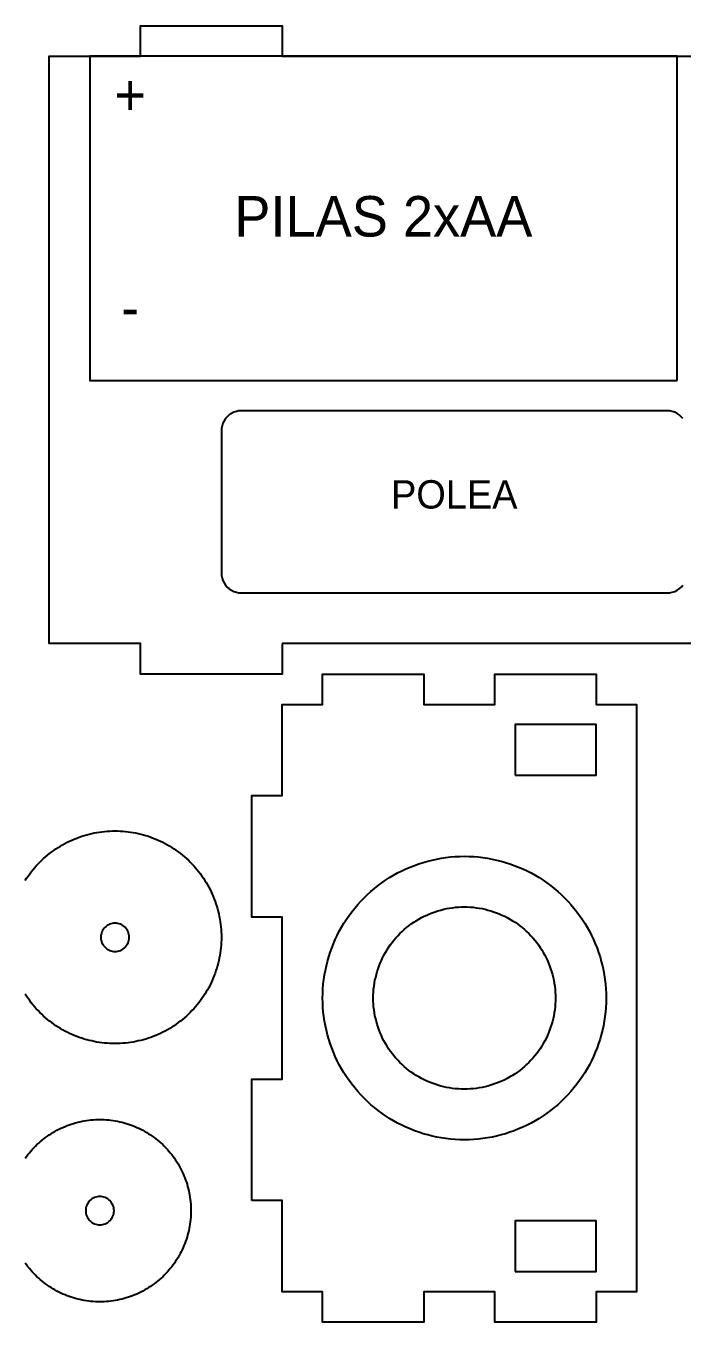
# Model space of a CAD drawing. Header units: metres. Extents: x 6 to 594, y 12 to 164.
# Drawn here: x 411.7 to 476.5, y 36 to 164 of the extents above; entities that cross this region are included whole.
import ezdxf
from ezdxf.enums import TextEntityAlignment as Align

# ---------------------------------------------------------------- set-up
doc = ezdxf.new("R2010")
doc.units = ezdxf.units.M
doc.layers.add('CORTAR', color=1, linetype='Continuous')
doc.layers.add('GRABAR', color=5, linetype='Continuous')

msp = doc.modelspace()

# ---------------------------------------------------------------- linework, layer by layer
at = {"layer": 'CORTAR'}
for points in [[(437, 103), (437, 100), (423, 100), (423, 103), (414, 103), (414, 161), (423, 161), (423, 164), (437, 164), (437, 161), (479, 161), (479, 164), (493, 164), (493, 161), (504, 161), (504, 103), (493, 103), (493, 100), (479, 100), (479, 103), (437, 103)], [(434, 48), (434, 60), (437, 60), (437, 76), (434, 76), (434, 88), (437, 88), (437, 97), (441, 97), (441, 100), (451, 100), (451, 97), (458, 97), (458, 100), (468, 100), (468, 97), (472, 97), (472, 39), (468, 39), (468, 36), (458, 36), (458, 39), (451, 39), (451, 36), (441, 36), (441, 39), (437, 39), (437, 48), (434, 48)], [(421.89, 74.14), (421.87, 74.27), (421.84, 74.41), (421.79, 74.54), (421.73, 74.66), (421.66, 74.78), (421.58, 74.89), (421.49, 74.99), (421.39, 75.08), (421.28, 75.16), (421.16, 75.23), (421.04, 75.29), (420.91, 75.34), (420.77, 75.37), (420.64, 75.39), (420.5, 75.4), (420.36, 75.39), (420.23, 75.37), (420.09, 75.34), (419.96, 75.29), (419.84, 75.23), (419.72, 75.16), (419.61, 75.08), (419.51, 74.99), (419.42, 74.89), (419.34, 74.78), (419.27, 74.66), (419.21, 74.54), (419.16, 74.41), (419.13, 74.27), (419.11, 74.14), (419.1, 74), (419.11, 73.86), (419.13, 73.73), (419.16, 73.59), (419.21, 73.46), (419.27, 73.34), (419.34, 73.22), (419.42, 73.11), (419.51, 73.01), (419.61, 72.92), (419.72, 72.84), (419.84, 72.77), (419.96, 72.71), (420.09, 72.66), (420.23, 72.63), (420.36, 72.61), (420.5, 72.6), (420.64, 72.61), (420.77, 72.63), (420.91, 72.66), (421.04, 72.71), (421.16, 72.77), (421.28, 72.84), (421.39, 72.92), (421.49, 73.01), (421.58, 73.11), (421.66, 73.22), (421.73, 73.34), (421.79, 73.46), (421.84, 73.59), (421.87, 73.73), (421.89, 73.86), (421.9, 74), (421.89, 74.14)], [(420.39, 47.14), (420.37, 47.27), (420.34, 47.41), (420.29, 47.54), (420.23, 47.66), (420.16, 47.78), (420.08, 47.89), (419.99, 47.99), (419.89, 48.08), (419.78, 48.16), (419.66, 48.23), (419.54, 48.29), (419.41, 48.34), (419.27, 48.37), (419.14, 48.39), (419, 48.4), (418.86, 48.39), (418.73, 48.37), (418.59, 48.34), (418.46, 48.29), (418.34, 48.23), (418.22, 48.16), (418.11, 48.08), (418.01, 47.99), (417.92, 47.89), (417.84, 47.78), (417.77, 47.66), (417.71, 47.54), (417.66, 47.41), (417.63, 47.27), (417.61, 47.14), (417.6, 47), (417.61, 46.86), (417.63, 46.73), (417.66, 46.59), (417.71, 46.46), (417.77, 46.34), (417.84, 46.22), (417.92, 46.11), (418.01, 46.01), (418.11, 45.92), (418.22, 45.84), (418.34, 45.77), (418.46, 45.71), (418.59, 45.66), (418.73, 45.63), (418.86, 45.61), (419, 45.6), (419.14, 45.61), (419.27, 45.63), (419.41, 45.66), (419.54, 45.71), (419.66, 45.77), (419.78, 45.84), (419.89, 45.92), (419.99, 46.01), (420.08, 46.11), (420.16, 46.22), (420.23, 46.34), (420.29, 46.46), (420.34, 46.59), (420.37, 46.73), (420.39, 46.86), (420.4, 47), (420.39, 47.14)]]:
    msp.add_lwpolyline(points, close=True, dxfattribs=at)
for points in [[(476.59, 125.22), (476.41, 125.41), (476.22, 125.59), (476, 125.73), (475.77, 125.85), (475.52, 125.93), (475.26, 125.98), (475, 126), (433, 126), (432.74, 125.98), (432.48, 125.93), (432.23, 125.85), (432, 125.73), (431.78, 125.59), (431.59, 125.41), (431.41, 125.22), (431.27, 125), (431.15, 124.77), (431.07, 124.52), (431.02, 124.26), (431, 124), (431, 110), (431.02, 109.74), (431.07, 109.48), (431.15, 109.23), (431.27, 109), (431.41, 108.78), (431.59, 108.59), (431.78, 108.41), (432, 108.27), (432.23, 108.15), (432.48, 108.07), (432.74, 108.02), (433, 108), (475, 108), (475.26, 108.02), (475.52, 108.07), (475.77, 108.15), (476, 108.27), (476.22, 108.41), (476.41, 108.59), (476.59, 108.78)], [(411.63, 79.62), (411.77, 79.83), (411.92, 80.05), (412.07, 80.25), (412.22, 80.46), (412.38, 80.66), (412.55, 80.86), (412.72, 81.05), (412.9, 81.24), (413.08, 81.42), (413.26, 81.6), (413.45, 81.78), (413.64, 81.95), (413.84, 82.12), (414.04, 82.28), (414.25, 82.43), (414.45, 82.58), (414.67, 82.73), (414.88, 82.87), (415.1, 83.01), (415.32, 83.14), (415.55, 83.26), (415.78, 83.38), (416.01, 83.49), (416.24, 83.6), (416.48, 83.7), (416.72, 83.8), (416.96, 83.89), (417.21, 83.97), (417.45, 84.05), (417.7, 84.12), (417.95, 84.19), (418.2, 84.24), (418.45, 84.3), (418.7, 84.35), (418.96, 84.39), (419.21, 84.42), (419.47, 84.45), (419.73, 84.47), (419.98, 84.49), (420.24, 84.5), (420.5, 84.5), (420.76, 84.5), (421.02, 84.49), (421.27, 84.47), (421.53, 84.45), (421.79, 84.42), (422.04, 84.39), (422.3, 84.35), (422.55, 84.3), (422.8, 84.24), (423.05, 84.19), (423.3, 84.12), (423.55, 84.05), (423.79, 83.97), (424.04, 83.89), (424.28, 83.8), (424.52, 83.7), (424.76, 83.6), (424.99, 83.49), (425.22, 83.38), (425.45, 83.26), (425.68, 83.14), (425.9, 83.01), (426.12, 82.87), (426.33, 82.73), (426.55, 82.58), (426.75, 82.43), (426.96, 82.28), (427.16, 82.12), (427.36, 81.95), (427.55, 81.78), (427.74, 81.6), (427.92, 81.42), (428.1, 81.24), (428.28, 81.05), (428.45, 80.86), (428.62, 80.66), (428.78, 80.46), (428.93, 80.25), (429.08, 80.05), (429.23, 79.83), (429.37, 79.62), (429.51, 79.4), (429.64, 79.18), (429.76, 78.95), (429.88, 78.72), (429.99, 78.49), (430.1, 78.26), (430.2, 78.02), (430.3, 77.78), (430.39, 77.54), (430.47, 77.29), (430.55, 77.05), (430.62, 76.8), (430.69, 76.55), (430.74, 76.3), (430.8, 76.05), (430.85, 75.8), (430.89, 75.54), (430.92, 75.29), (430.95, 75.03), (430.97, 74.77), (430.99, 74.52), (431, 74.26), (431, 74), (431, 73.74), (431, 73.74), (430.99, 73.48), (430.97, 73.23), (430.95, 72.97), (430.92, 72.71), (430.89, 72.46), (430.85, 72.2), (430.8, 71.95), (430.74, 71.7), (430.69, 71.45), (430.62, 71.2), (430.55, 70.95), (430.47, 70.71), (430.39, 70.46), (430.3, 70.22), (430.2, 69.98), (430.1, 69.74), (429.99, 69.51), (429.88, 69.28), (429.76, 69.05), (429.64, 68.82), (429.51, 68.6), (429.37, 68.38), (429.23, 68.17), (429.08, 67.95), (428.93, 67.75), (428.78, 67.54), (428.62, 67.34), (428.45, 67.14), (428.28, 66.95), (428.1, 66.76), (427.92, 66.58), (427.74, 66.4), (427.55, 66.22), (427.36, 66.05), (427.16, 65.88), (426.96, 65.72), (426.75, 65.57), (426.55, 65.42), (426.33, 65.27), (426.12, 65.13), (425.9, 64.99), (425.68, 64.86), (425.45, 64.74), (425.22, 64.62), (424.99, 64.51), (424.76, 64.4), (424.52, 64.3), (424.28, 64.2), (424.04, 64.11), (423.79, 64.03), (423.55, 63.95), (423.3, 63.88), (423.05, 63.81), (422.8, 63.76), (422.55, 63.7), (422.3, 63.65), (422.04, 63.61), (421.79, 63.58), (421.53, 63.55), (421.27, 63.53), (421.02, 63.51), (420.76, 63.5), (420.5, 63.5), (420.24, 63.5), (419.98, 63.51), (419.73, 63.53), (419.47, 63.55), (419.21, 63.58), (418.96, 63.61), (418.7, 63.65), (418.45, 63.7), (418.2, 63.76), (417.95, 63.81), (417.7, 63.88), (417.45, 63.95), (417.21, 64.03), (416.96, 64.11), (416.72, 64.2), (416.48, 64.3), (416.24, 64.4), (416.01, 64.51), (415.78, 64.62), (415.55, 64.74), (415.32, 64.86), (415.1, 64.99), (414.88, 65.13), (414.67, 65.27), (414.45, 65.42), (414.25, 65.57), (414.04, 65.72), (413.84, 65.88), (413.64, 66.05), (413.45, 66.22), (413.26, 66.4), (413.08, 66.58), (412.9, 66.76), (412.72, 66.95), (412.55, 67.14), (412.38, 67.34), (412.22, 67.54), (412.07, 67.75), (411.92, 67.95), (411.77, 68.17), (411.63, 68.38)], [(411.64, 52.18), (411.77, 52.36), (411.9, 52.54), (412.04, 52.71), (412.19, 52.88), (412.33, 53.04), (412.48, 53.21), (412.64, 53.36), (412.79, 53.52), (412.96, 53.67), (413.12, 53.81), (413.29, 53.96), (413.46, 54.1), (413.64, 54.23), (413.82, 54.36), (414, 54.48), (414.19, 54.6), (414.37, 54.72), (414.56, 54.83), (414.76, 54.94), (414.95, 55.04), (415.15, 55.14), (415.35, 55.23), (415.56, 55.31), (415.76, 55.4), (415.97, 55.47), (416.18, 55.55), (416.39, 55.61), (416.6, 55.67), (416.81, 55.73), (417.03, 55.78), (417.24, 55.83), (417.46, 55.87), (417.68, 55.9), (417.9, 55.93), (418.12, 55.96), (418.34, 55.98), (418.56, 55.99), (418.78, 56), (419, 56), (419.22, 56), (419.44, 55.99), (419.66, 55.98), (419.88, 55.96), (420.1, 55.93), (420.32, 55.9), (420.54, 55.87), (420.76, 55.83), (420.97, 55.78), (421.19, 55.73), (421.4, 55.67), (421.61, 55.61), (421.82, 55.55), (422.03, 55.47), (422.24, 55.4), (422.44, 55.31), (422.65, 55.23), (422.85, 55.14), (423.05, 55.04), (423.24, 54.94), (423.44, 54.83), (423.63, 54.72), (423.81, 54.6), (424, 54.48), (424.18, 54.36), (424.36, 54.23), (424.54, 54.1), (424.71, 53.96), (424.88, 53.81), (425.04, 53.67), (425.21, 53.52), (425.36, 53.36), (425.52, 53.21), (425.67, 53.04), (425.81, 52.88), (425.96, 52.71), (426.1, 52.54), (426.23, 52.36), (426.36, 52.18), (426.48, 52), (426.6, 51.81), (426.72, 51.63), (426.83, 51.44), (426.94, 51.24), (427.04, 51.05), (427.14, 50.85), (427.23, 50.65), (427.31, 50.44), (427.4, 50.24), (427.47, 50.03), (427.55, 49.82), (427.61, 49.61), (427.67, 49.4), (427.73, 49.19), (427.78, 48.97), (427.83, 48.76), (427.87, 48.54), (427.9, 48.32), (427.93, 48.1), (427.96, 47.88), (427.98, 47.66), (427.99, 47.44), (428, 47.22), (428, 47), (428, 46.78), (428, 46.78), (427.99, 46.56), (427.98, 46.34), (427.96, 46.12), (427.93, 45.9), (427.9, 45.68), (427.87, 45.46), (427.83, 45.24), (427.78, 45.03), (427.73, 44.81), (427.67, 44.6), (427.61, 44.39), (427.55, 44.18), (427.47, 43.97), (427.4, 43.76), (427.31, 43.56), (427.23, 43.35), (427.14, 43.15), (427.04, 42.95), (426.94, 42.76), (426.83, 42.56), (426.72, 42.37), (426.6, 42.19), (426.48, 42), (426.36, 41.82), (426.23, 41.64), (426.1, 41.46), (425.96, 41.29), (425.81, 41.12), (425.67, 40.96), (425.52, 40.79), (425.36, 40.64), (425.21, 40.48), (425.04, 40.33), (424.88, 40.19), (424.71, 40.04), (424.54, 39.9), (424.36, 39.77), (424.18, 39.64), (424, 39.52), (423.81, 39.4), (423.63, 39.28), (423.44, 39.17), (423.24, 39.06), (423.05, 38.96), (422.85, 38.86), (422.65, 38.77), (422.44, 38.69), (422.24, 38.6), (422.03, 38.53), (421.82, 38.45), (421.61, 38.39), (421.4, 38.33), (421.19, 38.27), (420.97, 38.22), (420.76, 38.17), (420.54, 38.13), (420.32, 38.1), (420.1, 38.07), (419.88, 38.04), (419.66, 38.02), (419.44, 38.01), (419.22, 38), (419, 38), (418.78, 38), (418.56, 38.01), (418.34, 38.02), (418.12, 38.04), (417.9, 38.07), (417.68, 38.1), (417.46, 38.13), (417.24, 38.17), (417.03, 38.22), (416.81, 38.27), (416.6, 38.33), (416.39, 38.39), (416.18, 38.45), (415.97, 38.53), (415.76, 38.6), (415.56, 38.69), (415.35, 38.77), (415.15, 38.86), (414.95, 38.96), (414.76, 39.06), (414.56, 39.17), (414.37, 39.28), (414.19, 39.4), (414, 39.52), (413.82, 39.64), (413.64, 39.77), (413.46, 39.9), (413.29, 40.04), (413.12, 40.19), (412.96, 40.33), (412.79, 40.48), (412.64, 40.64), (412.48, 40.79), (412.33, 40.96), (412.19, 41.12), (412.04, 41.29), (411.9, 41.46), (411.77, 41.64), (411.64, 41.82)]]:
    msp.add_lwpolyline(points, dxfattribs=at)
at = {"layer": 'GRABAR'}
for points in [[(476, 129), (476, 161), (418, 161), (418, 129), (476, 129)], [(460, 90), (468, 90), (468, 95), (460, 95), (460, 90)], [(455, 54), (454.54, 54.01), (454.08, 54.03), (453.63, 54.07), (453.17, 54.12), (452.72, 54.19), (452.27, 54.27), (451.82, 54.37), (451.38, 54.48), (450.94, 54.6), (450.5, 54.74), (450.07, 54.9), (449.64, 55.07), (449.22, 55.25), (448.81, 55.44), (448.4, 55.65), (448, 55.88), (447.61, 56.11), (447.22, 56.36), (446.85, 56.62), (446.48, 56.89), (446.12, 57.18), (445.77, 57.47), (445.43, 57.78), (445.1, 58.1), (444.78, 58.43), (444.47, 58.77), (444.18, 59.12), (443.89, 59.48), (443.62, 59.85), (443.36, 60.22), (443.11, 60.61), (442.88, 61), (442.65, 61.4), (442.44, 61.81), (442.25, 62.22), (442.07, 62.64), (441.9, 63.07), (441.74, 63.5), (441.6, 63.94), (441.48, 64.38), (441.37, 64.82), (441.27, 65.27), (441.19, 65.72), (441.12, 66.17), (441.07, 66.63), (441.03, 67.08), (441.01, 67.54), (441, 68), (441.01, 68.46), (441.03, 68.92), (441.07, 69.37), (441.12, 69.83), (441.19, 70.28), (441.27, 70.73), (441.37, 71.18), (441.48, 71.62), (441.6, 72.06), (441.74, 72.5), (441.9, 72.93), (442.07, 73.36), (442.25, 73.78), (442.44, 74.19), (442.65, 74.6), (442.88, 75), (443.11, 75.39), (443.36, 75.78), (443.62, 76.15), (443.89, 76.52), (444.18, 76.88), (444.47, 77.23), (444.78, 77.57), (445.1, 77.9), (445.43, 78.22), (445.77, 78.53), (446.12, 78.82), (446.48, 79.11), (446.85, 79.38), (447.22, 79.64), (447.61, 79.89), (448, 80.12), (448.4, 80.35), (448.81, 80.56), (449.22, 80.75), (449.64, 80.93), (450.07, 81.1), (450.5, 81.26), (450.94, 81.4), (451.38, 81.52), (451.82, 81.63), (452.27, 81.73), (452.72, 81.81), (453.17, 81.88), (453.63, 81.93), (454.08, 81.97), (454.54, 81.99), (455, 82), (455.46, 81.99), (455.92, 81.97), (456.37, 81.93), (456.83, 81.88), (457.28, 81.81), (457.73, 81.73), (458.18, 81.63), (458.62, 81.52), (459.06, 81.4), (459.5, 81.26), (459.93, 81.1), (460.36, 80.93), (460.78, 80.75), (461.19, 80.56), (461.6, 80.35), (462, 80.12), (462.39, 79.89), (462.78, 79.64), (463.15, 79.38), (463.52, 79.11), (463.88, 78.82), (464.23, 78.53), (464.57, 78.22), (464.9, 77.9), (465.22, 77.57), (465.53, 77.23), (465.82, 76.88), (466.11, 76.52), (466.38, 76.15), (466.64, 75.78), (466.89, 75.39), (467.12, 75), (467.35, 74.6), (467.56, 74.19), (467.75, 73.78), (467.93, 73.36), (468.1, 72.93), (468.26, 72.5), (468.4, 72.06), (468.52, 71.62), (468.63, 71.18), (468.73, 70.73), (468.81, 70.28), (468.88, 69.83), (468.93, 69.37), (468.97, 68.92), (468.99, 68.46), (469, 68), (468.99, 67.54), (468.97, 67.08), (468.93, 66.63), (468.88, 66.17), (468.81, 65.72), (468.73, 65.27), (468.63, 64.82), (468.52, 64.38), (468.4, 63.94), (468.26, 63.5), (468.1, 63.07), (467.93, 62.64), (467.75, 62.22), (467.56, 61.81), (467.35, 61.4), (467.12, 61), (466.89, 60.61), (466.64, 60.22), (466.38, 59.85), (466.11, 59.48), (465.82, 59.12), (465.53, 58.77), (465.22, 58.43), (464.9, 58.1), (464.57, 57.78), (464.23, 57.47), (463.88, 57.18), (463.52, 56.89), (463.15, 56.62), (462.78, 56.36), (462.39, 56.11), (462, 55.88), (461.6, 55.65), (461.19, 55.44), (460.78, 55.25), (460.36, 55.07), (459.93, 54.9), (459.5, 54.74), (459.06, 54.6), (458.62, 54.48), (458.18, 54.37), (457.73, 54.27), (457.28, 54.19), (456.83, 54.12), (456.37, 54.07), (455.92, 54.03), (455.46, 54.01), (455, 54)], [(455, 59), (454.71, 59), (454.41, 59.02), (454.12, 59.04), (453.83, 59.08), (453.53, 59.12), (453.24, 59.17), (452.96, 59.24), (452.67, 59.31), (452.39, 59.39), (452.11, 59.48), (451.83, 59.58), (451.56, 59.69), (451.29, 59.8), (451.02, 59.93), (450.76, 60.06), (450.5, 60.21), (450.25, 60.36), (450, 60.52), (449.76, 60.68), (449.52, 60.86), (449.29, 61.04), (449.07, 61.23), (448.85, 61.43), (448.64, 61.64), (448.43, 61.85), (448.23, 62.07), (448.04, 62.29), (447.86, 62.52), (447.68, 62.76), (447.52, 63), (447.36, 63.25), (447.21, 63.5), (447.06, 63.76), (446.93, 64.02), (446.8, 64.29), (446.69, 64.56), (446.58, 64.83), (446.48, 65.11), (446.39, 65.39), (446.31, 65.67), (446.24, 65.96), (446.17, 66.24), (446.12, 66.53), (446.08, 66.83), (446.04, 67.12), (446.02, 67.41), (446, 67.71), (446, 68), (446, 68.29), (446.02, 68.59), (446.04, 68.88), (446.08, 69.17), (446.12, 69.47), (446.17, 69.76), (446.24, 70.04), (446.31, 70.33), (446.39, 70.61), (446.48, 70.89), (446.58, 71.17), (446.69, 71.44), (446.8, 71.71), (446.93, 71.98), (447.06, 72.24), (447.21, 72.5), (447.36, 72.75), (447.52, 73), (447.68, 73.24), (447.86, 73.48), (448.04, 73.71), (448.23, 73.93), (448.43, 74.15), (448.64, 74.36), (448.85, 74.57), (449.07, 74.77), (449.29, 74.96), (449.52, 75.14), (449.76, 75.32), (450, 75.48), (450.25, 75.64), (450.5, 75.79), (450.76, 75.94), (451.02, 76.07), (451.29, 76.2), (451.56, 76.31), (451.83, 76.42), (452.11, 76.52), (452.39, 76.61), (452.67, 76.69), (452.96, 76.76), (453.24, 76.83), (453.53, 76.88), (453.83, 76.92), (454.12, 76.96), (454.41, 76.98), (454.71, 77), (455, 77), (455.29, 77), (455.59, 76.98), (455.88, 76.96), (456.17, 76.92), (456.47, 76.88), (456.76, 76.83), (457.04, 76.76), (457.33, 76.69), (457.61, 76.61), (457.89, 76.52), (458.17, 76.42), (458.44, 76.31), (458.71, 76.2), (458.98, 76.07), (459.24, 75.94), (459.5, 75.79), (459.75, 75.64), (460, 75.48), (460.24, 75.32), (460.48, 75.14), (460.71, 74.96), (460.93, 74.77), (461.15, 74.57), (461.36, 74.36), (461.57, 74.15), (461.77, 73.93), (461.96, 73.71), (462.14, 73.48), (462.32, 73.24), (462.48, 73), (462.64, 72.75), (462.79, 72.5), (462.94, 72.24), (463.07, 71.98), (463.2, 71.71), (463.31, 71.44), (463.42, 71.17), (463.52, 70.89), (463.61, 70.61), (463.69, 70.33), (463.76, 70.04), (463.83, 69.76), (463.88, 69.47), (463.92, 69.17), (463.96, 68.88), (463.98, 68.59), (464, 68.29), (464, 68), (464, 67.71), (463.98, 67.41), (463.96, 67.12), (463.92, 66.83), (463.88, 66.53), (463.83, 66.24), (463.76, 65.96), (463.69, 65.67), (463.61, 65.39), (463.52, 65.11), (463.42, 64.83), (463.31, 64.56), (463.2, 64.29), (463.07, 64.02), (462.94, 63.76), (462.79, 63.5), (462.64, 63.25), (462.48, 63), (462.32, 62.76), (462.14, 62.52), (461.96, 62.29), (461.77, 62.07), (461.57, 61.85), (461.36, 61.64), (461.15, 61.43), (460.93, 61.23), (460.71, 61.04), (460.48, 60.86), (460.24, 60.68), (460, 60.52), (459.75, 60.36), (459.5, 60.21), (459.24, 60.06), (458.98, 59.93), (458.71, 59.8), (458.44, 59.69), (458.17, 59.58), (457.89, 59.48), (457.61, 59.39), (457.33, 59.31), (457.04, 59.24), (456.76, 59.17), (456.47, 59.12), (456.17, 59.08), (455.88, 59.04), (455.59, 59.02), (455.29, 59), (455, 59)], [(460, 41), (468, 41), (468, 46), (460, 46), (460, 41)]]:
    msp.add_lwpolyline(points, close=True, dxfattribs=at)

# ---------------------------------------------------------------- texts
for s, height, p in [('+', 4, (422, 154)), ('PILAS 2xAA', 4, (447, 142)), ('-', 4, (422, 133)), ('POLEA', 2.8, (454, 115.5))]:
    msp.add_text(s, height=height, dxfattribs=at).set_placement(p, align=Align.BOTTOM_CENTER)

doc.saveas('drawing.dxf')
